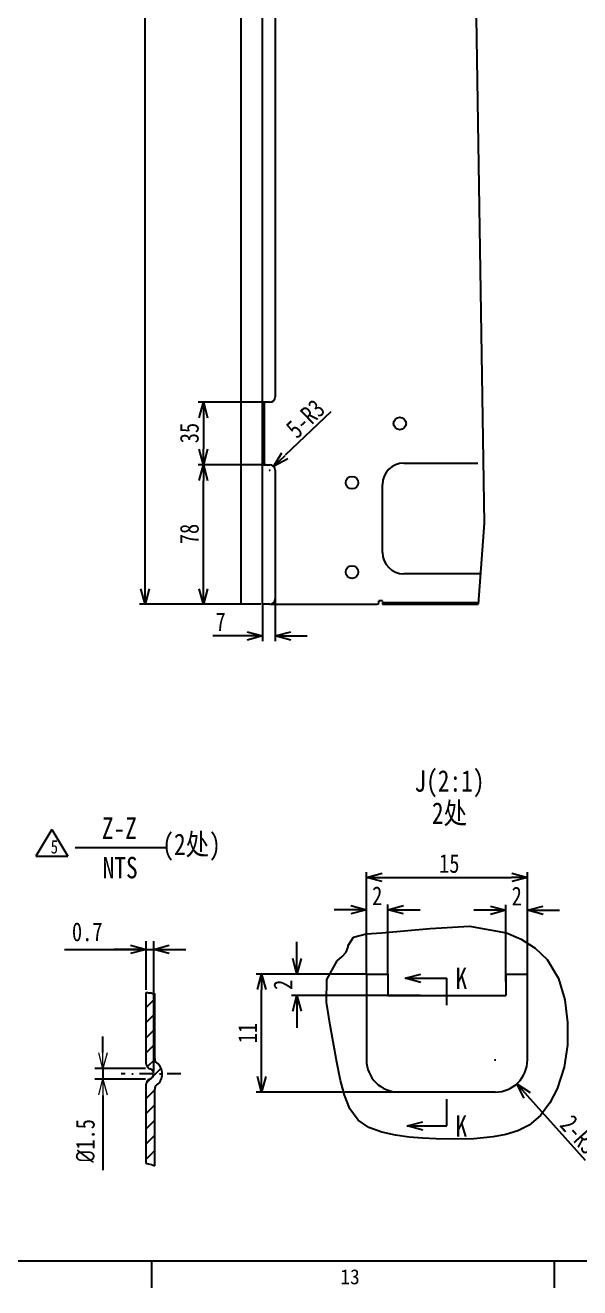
# Model space of a CAD drawing. Header units: millimetres. Extents: x -20 to 1169, y -20 to 821.
# Drawn here: x 850.9 to 954.3, y -5 to 230.4 of the extents above; entities that cross this region are included whole.
import ezdxf

# ---------------------------------------------------------------- set-up
doc = ezdxf.new("R2010")
doc.units = ezdxf.units.MM
doc.header["$LTSCALE"] = 0.2
doc.linetypes.add('DASHDOT', pattern=[25.4, 12.7, -6.35, 0, -6.35])
doc.layers.get('0').update_dxf_attribs({"color": 2})
for name, color, linetype in [('DD0-2', 4, 'Continuous'), ('H7A03854_DXF_TEXT', 7, 'Continuous'), ('H7A03856_DXF_TEXT', 7, 'Continuous'), ('H7A03856A_DXF_CONTINUOUS_LINE', 7, 'Continuous'), ('H7A03856DIM', 7, 'Continuous'), ('H7A03856HATCH', 7, 'Continuous'), ('HHLayerBG', 7, 'Continuous'), ('M1-2', 2, 'Continuous'), ('M42-1', 3, 'Continuous'), ('M42-2', 3, 'Continuous')]:
    doc.layers.add(name, color=color, linetype=linetype)
doc.layers.add('细实线', color=154, linetype='Continuous', lineweight=18)
doc.styles.add('FS2312', font='', dxfattribs={"width": 0.8, "height": 3.5})
doc.styles.add('HANKAKU', font='')
doc.styles.get("Standard").update_dxf_attribs({"font": '', "width": 0.8})
doc.styles.get('FS2312').set_extended_font_data('SimSun')
doc.styles.get('HANKAKU').set_extended_font_data('SimSun')
doc.styles.get('Standard').set_extended_font_data('SimSun')
doc.dimstyles.new('2to1', dxfattribs={"dimtxt": 3.5, "dimasz": 3, "dimexe": 1.5, "dimexo": 0.5, "dimgap": 1.5, "dimtad": 1, "dimtoh": 1, "dimdec": 1, "dimlfac": 0.5, "dimdsep": 46, "dimtxsty": 'FS2312', "dimblk1": 'OPEN', "dimblk2": 'OPEN', "dimsah": 1, "dimcen": 0, "dimclrd": 4, "dimclre": 4, "dimclrt": 4, "dimadec": 0, "dimazin": 0, "dimtfac": 1, "dimtdec": 1, "dimtmove": 1, "dimatfit": 3, "dimldrblk": 'OPEN', "dimfxl": 1, "dimtolj": 1, "dimtzin": 0, "dimarcsym": 0})
doc.dimstyles.new('DIMSTYLE_1', dxfattribs={"dimtxt": 3.5, "dimasz": 3, "dimexe": 1, "dimexo": 0, "dimgap": 0.875, "dimtad": 1, "dimdec": 1, "dimlfac": 3, "dimdsep": 46, "dimtxsty": 'Standard', "dimblk": 'OPEN', "dimblk1": 'OPEN', "dimblk2": 'OPEN', "dimcen": 0.09, "dimadec": 0, "dimazin": 0, "dimtp": 0.1, "dimtm": 0.1, "dimtfac": 1, "dimtdec": 1, "dimtofl": 0, "dimtmove": 0, "dimatfit": 3, "dimldrblk": 'OPEN', "dimfxl": 1, "dimtolj": 1, "dimarcsym": 0})
doc.dimstyles.new('DIMSTYLE_10', dxfattribs={"dimtxt": 3.5, "dimasz": 3, "dimexe": 1, "dimexo": 0, "dimtad": 1, "dimdec": 1, "dimlfac": 3, "dimdsep": 46, "dimtxsty": 'Standard', "dimblk": 'OPEN', "dimblk1": 'OPEN', "dimblk2": 'OPEN', "dimcen": 0.09, "dimadec": 0, "dimazin": 0, "dimtp": 0.1, "dimtm": 0.1, "dimtfac": 1, "dimtdec": 1, "dimtofl": 0, "dimtmove": 0, "dimatfit": 3, "dimldrblk": 'OPEN', "dimfxl": 1, "dimtolj": 1, "dimarcsym": 0})
doc.dimstyles.new('DIMSTYLE_14', dxfattribs={"dimtxt": 3.5, "dimasz": 3, "dimexe": 1, "dimexo": 0, "dimtad": 1, "dimdec": 1, "dimlfac": 0.5, "dimdsep": 46, "dimtxsty": 'Standard', "dimblk": 'OPEN', "dimblk1": 'OPEN', "dimblk2": 'OPEN', "dimcen": 0.09, "dimadec": 0, "dimazin": 0, "dimtp": 0.1, "dimtm": 0.1, "dimtfac": 1, "dimtdec": 1, "dimtofl": 0, "dimtmove": 0, "dimatfit": 3, "dimldrblk": 'OPEN', "dimfxl": 1, "dimtolj": 1, "dimarcsym": 0})
doc.dimstyles.new('DIMSTYLE_16', dxfattribs={"dimtxt": 3.5, "dimasz": 3, "dimexe": 1, "dimexo": 0, "dimgap": 0.875, "dimtad": 1, "dimdec": 12, "dimlfac": 0.5, "dimdsep": 46, "dimtxsty": 'Standard', "dimblk": 'OPEN', "dimblk1": 'OPEN', "dimblk2": 'OPEN', "dimcen": 0.09, "dimadec": 0, "dimazin": 0, "dimtfac": 1, "dimtdec": 12, "dimtofl": 0, "dimtmove": 0, "dimatfit": 3, "dimldrblk": 'OPEN', "dimfxl": 1, "dimtolj": 1, "dimarcsym": 0})
doc.dimstyles.new('DIMSTYLE_8', dxfattribs={"dimtxt": 3.5, "dimasz": 3, "dimexe": 1, "dimexo": 0, "dimgap": 0.875, "dimtad": 1, "dimdec": 1, "dimlfac": 0.5, "dimdsep": 46, "dimtxsty": 'Standard', "dimblk": 'OPEN', "dimblk1": 'OPEN', "dimblk2": 'OPEN', "dimcen": 0.09, "dimadec": 0, "dimazin": 0, "dimtp": 0.1, "dimtm": 0.1, "dimtfac": 1, "dimtdec": 1, "dimtofl": 0, "dimtmove": 0, "dimatfit": 3, "dimldrblk": 'OPEN', "dimfxl": 1, "dimtolj": 1, "dimarcsym": 0})
doc.dimstyles.get("Standard").update_dxf_attribs({"dimtxt": 3.5, "dimasz": 3, "dimexe": 1.5, "dimexo": 0.5, "dimgap": 1.5, "dimtad": 1, "dimdec": 1, "dimdsep": 46, "dimtxsty": 'FS2312', "dimblk1": 'OPEN', "dimblk2": 'OPEN', "dimsah": 1, "dimcen": 0, "dimclrd": 4, "dimclre": 4, "dimclrt": 4, "dimadec": 0, "dimazin": 0, "dimtfac": 1, "dimtdec": 1, "dimtmove": 1, "dimatfit": 3, "dimldrblk": 'OPEN', "dimfxl": 1, "dimtolj": 1, "dimtzin": 0, "dimarcsym": 1})

# ---------------------------------------------------------------- blocks, each defined once
blk = doc.blocks.new('_OPEN')
at = {"color": 0}
for p, q in [((0, 0), (-1, 0)), ((-0.966, 0.259), (0, 0)), ((0, 0), (-0.966, -0.259))]:
    blk.add_line(p, q, dxfattribs=at)
blk = doc.blocks.new('*D201')
at = {"layer": 'Defpoints', "color": 0, "transparency": 16777216}
for p in [(894.98, 53.48), (914.55, 53.48), (920.55, 31.48)]:
    blk.add_point(p, dxfattribs=at)
at = {"layer": 'H7A03856DIM', "color": 0, "lineweight": -2, "transparency": 16777216}
for p, q in [((914.55, 53.48), (893.98, 53.48)), ((894.98, 34.48), (894.98, 50.48)), ((920.55, 31.48), (893.98, 31.48))]:
    blk.add_line(p, q, dxfattribs=at)
at = {"layer": 'H7A03856DIM', "color": 0, "lineweight": -2, "transparency": 16777216, "xscale": 3, "yscale": 3, "zscale": 3}
for p, rotation in [((894.98, 53.48), 90), ((894.98, 31.48), 270)]:
    blk.add_blockref('_OPEN', p, dxfattribs=dict(at, rotation=rotation))
at = {"layer": 'H7A03856DIM', "color": 0, "transparency": 16777216, "insert": (890.61, 42.48), "char_height": 3.5, "attachment_point": 2, "rotation": 90}
blk.add_mtext('\\A1;11', dxfattribs=at)
blk = doc.blocks.new('*D202')
at = {"layer": 'Defpoints', "color": 0, "transparency": 16777216}
for p in [(938.55, 37.48), (942.55, 33.01)]:
    blk.add_point(p, dxfattribs=at)
at = {"layer": 'H7A03856DIM', "color": 0, "lineweight": -2, "transparency": 16777216}
for p, q in [((938.46, 37.48), (938.64, 37.48)), ((938.55, 37.39), (938.55, 37.57)), ((955.36, 18.74), (944.56, 30.78))]:
    blk.add_line(p, q, dxfattribs=at)
at = {"layer": 'H7A03856DIM', "color": 0, "lineweight": -2, "transparency": 16777216, "xscale": 3, "yscale": 3, "zscale": 3, "rotation": 131.8982154716096}
blk.add_blockref('_OPEN', (942.55, 33.01), dxfattribs=at)
at = {"layer": 'H7A03856DIM', "color": 0, "transparency": 16777216, "insert": (952.99, 27.56), "char_height": 3.5, "attachment_point": 1, "rotation": 311.8982}
blk.add_mtext('\\A1;2-R3', dxfattribs=at)
blk = doc.blocks.new('*D203')
at = {"layer": 'Defpoints', "color": 0, "transparency": 16777216}
for p in [(944.55, 71.49), (914.55, 53.48), (944.55, 53.48)]:
    blk.add_point(p, dxfattribs=at)
at = {"layer": 'H7A03856DIM', "color": 0, "lineweight": -2, "transparency": 16777216}
for p, q in [((914.55, 53.48), (914.55, 72.49)), ((917.55, 71.49), (941.55, 71.49)), ((944.55, 53.48), (944.55, 72.49))]:
    blk.add_line(p, q, dxfattribs=at)
at = {"layer": 'H7A03856DIM', "color": 0, "lineweight": -2, "transparency": 16777216, "xscale": 3, "yscale": 3, "zscale": 3, "rotation": 180}
blk.add_blockref('_OPEN', (914.55, 71.49), dxfattribs=at)
at = {"layer": 'H7A03856DIM', "color": 0, "lineweight": -2, "transparency": 16777216, "xscale": 3, "yscale": 3, "zscale": 3}
blk.add_blockref('_OPEN', (944.55, 71.49), dxfattribs=at)
at = {"layer": 'H7A03856DIM', "color": 0, "transparency": 16777216, "insert": (929.98, 75.86), "char_height": 3.5, "attachment_point": 2}
blk.add_mtext('\\A1;15', dxfattribs=at)
blk = doc.blocks.new('*D204')
at = {"layer": 'Defpoints', "color": 0, "transparency": 16777216}
for p in [(914.55, 53.48), (901.59, 49.48), (924.55, 49.48)]:
    blk.add_point(p, dxfattribs=at)
at = {"layer": 'H7A03856DIM', "color": 0, "lineweight": -2, "transparency": 16777216}
for p, q in [((901.59, 56.48), (901.59, 59.48)), ((914.55, 53.48), (900.59, 53.48)), ((924.55, 49.48), (900.59, 49.48)), ((901.59, 46.48), (901.59, 43.48))]:
    blk.add_line(p, q, dxfattribs=at)
at = {"layer": 'H7A03856DIM', "color": 0, "lineweight": -2, "transparency": 16777216, "xscale": 3, "yscale": 3, "zscale": 3}
for p, rotation in [((901.59, 53.48), 270), ((901.59, 49.48), 90)]:
    blk.add_blockref('_OPEN', p, dxfattribs=dict(at, rotation=rotation))
at = {"layer": 'H7A03856DIM', "color": 0, "transparency": 16777216, "insert": (897.22, 51.48), "char_height": 3.5, "attachment_point": 2, "rotation": 90}
blk.add_mtext('\\A1;2', dxfattribs=at)
blk = doc.blocks.new('*D205')
at = {"layer": 'Defpoints', "color": 0, "transparency": 16777216}
for p in [(914.55, 65.46), (914.55, 53.48), (918.55, 53.48)]:
    blk.add_point(p, dxfattribs=at)
at = {"layer": 'H7A03856DIM', "color": 0, "lineweight": -2, "transparency": 16777216}
for p, q in [((914.55, 53.48), (914.55, 66.46)), ((918.55, 53.48), (918.55, 66.46)), ((911.55, 65.46), (908.55, 65.46)), ((921.55, 65.46), (924.55, 65.46))]:
    blk.add_line(p, q, dxfattribs=at)
at = {"layer": 'H7A03856DIM', "color": 0, "lineweight": -2, "transparency": 16777216, "xscale": 3, "yscale": 3, "zscale": 3}
blk.add_blockref('_OPEN', (914.55, 65.46), dxfattribs=at)
at = {"layer": 'H7A03856DIM', "color": 0, "lineweight": -2, "transparency": 16777216, "xscale": 3, "yscale": 3, "zscale": 3, "rotation": 180}
blk.add_blockref('_OPEN', (918.55, 65.46), dxfattribs=at)
at = {"layer": 'H7A03856DIM', "color": 0, "transparency": 16777216, "insert": (916.55, 69.83), "char_height": 3.5, "attachment_point": 2}
blk.add_mtext('\\A1;2', dxfattribs=at)
blk = doc.blocks.new('*D206')
at = {"layer": 'Defpoints', "color": 0, "transparency": 16777216}
for p in [(940.55, 65.39), (940.55, 52.1), (944.55, 53.48)]:
    blk.add_point(p, dxfattribs=at)
at = {"layer": 'H7A03856DIM', "color": 0, "lineweight": -2, "transparency": 16777216}
for p, q in [((940.55, 52.1), (940.55, 66.39)), ((944.55, 53.48), (944.55, 66.39)), ((937.55, 65.39), (934.55, 65.39)), ((947.55, 65.39), (950.55, 65.39))]:
    blk.add_line(p, q, dxfattribs=at)
at = {"layer": 'H7A03856DIM', "color": 0, "lineweight": -2, "transparency": 16777216, "xscale": 3, "yscale": 3, "zscale": 3}
blk.add_blockref('_OPEN', (940.55, 65.39), dxfattribs=at)
at = {"layer": 'H7A03856DIM', "color": 0, "lineweight": -2, "transparency": 16777216, "xscale": 3, "yscale": 3, "zscale": 3, "rotation": 180}
blk.add_blockref('_OPEN', (944.55, 65.39), dxfattribs=at)
at = {"layer": 'H7A03856DIM', "color": 0, "transparency": 16777216, "insert": (942.55, 69.77), "char_height": 3.5, "attachment_point": 2}
blk.add_mtext('\\A1;2', dxfattribs=at)
blk = doc.blocks.new('*D210')
at = {"layer": 'Defpoints', "color": 0, "transparency": 16777216}
for p in [(895.19, 122.43), (897.52, 123.43), (895.19, 116.54)]:
    blk.add_point(p, dxfattribs=at)
at = {"layer": 'H7A03856DIM', "color": 0, "lineweight": -2, "transparency": 16777216}
for p, q in [((895.19, 122.43), (895.19, 115.54)), ((897.52, 123.43), (897.52, 115.54)), ((892.19, 116.54), (885.93, 116.54)), ((900.52, 116.54), (903.52, 116.54))]:
    blk.add_line(p, q, dxfattribs=at)
at = {"layer": 'H7A03856DIM', "color": 0, "lineweight": -2, "transparency": 16777216, "xscale": 3, "yscale": 3, "zscale": 3}
blk.add_blockref('_OPEN', (895.19, 116.54), dxfattribs=at)
at = {"layer": 'H7A03856DIM', "color": 0, "lineweight": -2, "transparency": 16777216, "xscale": 3, "yscale": 3, "zscale": 3, "rotation": 180}
blk.add_blockref('_OPEN', (897.52, 116.54), dxfattribs=at)
at = {"layer": 'H7A03856DIM', "color": 0, "transparency": 16777216, "insert": (888.31, 120.92), "char_height": 3.5, "attachment_point": 3}
blk.add_mtext('\\A1;7', dxfattribs=at)
blk = doc.blocks.new('*D211')
at = {"layer": 'Defpoints', "color": 0, "transparency": 16777216}
for p in [(884.15, 148.43), (895.52, 148.43), (891.85, 122.43)]:
    blk.add_point(p, dxfattribs=at)
at = {"layer": 'H7A03856DIM', "color": 0, "lineweight": -2, "transparency": 16777216}
for p, q in [((895.52, 148.43), (883.15, 148.43)), ((884.15, 125.43), (884.15, 145.43)), ((891.85, 122.43), (883.15, 122.43))]:
    blk.add_line(p, q, dxfattribs=at)
at = {"layer": 'H7A03856DIM', "color": 0, "lineweight": -2, "transparency": 16777216, "xscale": 3, "yscale": 3, "zscale": 3}
for p, rotation in [((884.15, 148.43), 90), ((884.15, 122.43), 270)]:
    blk.add_blockref('_OPEN', p, dxfattribs=dict(at, rotation=rotation))
at = {"layer": 'H7A03856DIM', "color": 0, "transparency": 16777216, "insert": (879.77, 135.52), "char_height": 3.5, "attachment_point": 2, "rotation": 90}
blk.add_mtext('\\A1;78', dxfattribs=at)
blk = doc.blocks.new('*D212')
at = {"layer": 'Defpoints', "color": 0, "transparency": 16777216}
for p in [(895.85, 160.09), (884.15, 148.43), (895.85, 148.43)]:
    blk.add_point(p, dxfattribs=at)
at = {"layer": 'H7A03856DIM', "color": 0, "lineweight": -2, "transparency": 16777216}
for p, q in [((895.85, 160.09), (883.15, 160.09)), ((884.15, 157.09), (884.15, 151.43)), ((895.85, 148.43), (883.15, 148.43))]:
    blk.add_line(p, q, dxfattribs=at)
at = {"layer": 'H7A03856DIM', "color": 0, "lineweight": -2, "transparency": 16777216, "xscale": 3, "yscale": 3, "zscale": 3}
for p, rotation in [((884.15, 160.09), 90), ((884.15, 148.43), 270)]:
    blk.add_blockref('_OPEN', p, dxfattribs=dict(at, rotation=rotation))
at = {"layer": 'H7A03856DIM', "color": 0, "transparency": 16777216, "insert": (879.77, 154.35), "char_height": 3.5, "attachment_point": 2, "rotation": 90}
blk.add_mtext('\\A1;35', dxfattribs=at)
blk = doc.blocks.new('*D214')
at = {"layer": 'Defpoints', "color": 0, "transparency": 16777216}
for p in [(873.27, 364.89), (895.85, 364.89), (891.85, 122.43)]:
    blk.add_point(p, dxfattribs=at)
at = {"layer": 'H7A03856DIM', "color": 0, "lineweight": -2, "transparency": 16777216}
for p, q in [((895.85, 364.89), (872.27, 364.89)), ((873.27, 125.43), (873.27, 361.89)), ((891.85, 122.43), (872.27, 122.43))]:
    blk.add_line(p, q, dxfattribs=at)
at = {"layer": 'H7A03856DIM', "color": 0, "lineweight": -2, "transparency": 16777216, "xscale": 3, "yscale": 3, "zscale": 3}
for p, rotation in [((873.27, 364.89), 90), ((873.27, 122.43), 270)]:
    blk.add_blockref('_OPEN', p, dxfattribs=dict(at, rotation=rotation))
at = {"layer": 'H7A03856DIM', "color": 0, "transparency": 16777216, "insert": (868.89, 243.75), "char_height": 3.5, "attachment_point": 2, "rotation": 90}
blk.add_mtext('\\A1;727.4', dxfattribs=at)
blk = doc.blocks.new('*D216')
at = {"layer": 'Defpoints', "color": 0, "transparency": 16777216}
for p in [(896.52, 147.43), (897.24, 148.12)]:
    blk.add_point(p, dxfattribs=at)
at = {"layer": 'H7A03856DIM', "color": 0, "lineweight": -2, "transparency": 16777216}
for p, q in [((907.88, 158.31), (899.41, 150.2)), ((896.43, 147.43), (896.61, 147.43)), ((896.52, 147.34), (896.52, 147.52))]:
    blk.add_line(p, q, dxfattribs=at)
at = {"layer": 'H7A03856DIM', "color": 0, "lineweight": -2, "transparency": 16777216, "xscale": 3, "yscale": 3, "zscale": 3, "rotation": 223.7778179915247}
blk.add_blockref('_OPEN', (897.24, 148.12), dxfattribs=at)
at = {"layer": 'H7A03856DIM', "color": 0, "transparency": 16777216, "insert": (899.17, 155.68), "char_height": 3.5, "attachment_point": 1, "rotation": 43.7778}
blk.add_mtext('\\A1;5-R3', dxfattribs=at)
blk = doc.blocks.new('*D354')
at = {"layer": 'Defpoints', "color": 0, "transparency": 16777216}
for p in [(873.88, 35.87), (865.41, 33.87), (873.88, 33.87)]:
    blk.add_point(p, dxfattribs=at)
at = {"layer": '细实线', "color": 4, "lineweight": -2, "transparency": 16777216}
for p, q in [((865.41, 38.87), (865.41, 41.87)), ((873.38, 35.87), (863.91, 35.87)), ((865.41, 35.87), (865.41, 33.87)), ((873.38, 33.87), (863.91, 33.87)), ((865.41, 30.87), (865.41, 16.9))]:
    blk.add_line(p, q, dxfattribs=at)
at = {"layer": '细实线', "color": 4, "lineweight": -2, "transparency": 16777216, "xscale": 3, "yscale": 3, "zscale": 3}
for p, rotation in [((865.41, 35.87), 270), ((865.41, 33.87), 90)]:
    blk.add_blockref('_OPEN', p, dxfattribs=dict(at, rotation=rotation))
at = {"layer": '细实线', "color": 4, "transparency": 16777216, "insert": (862.16, 22.38), "char_height": 3.5, "attachment_point": 5, "rotation": 90, "style": 'FS2312'}
blk.add_mtext('\\A1;{\\fISOCPEUR|b0|i0|c0|p34;%%C}1.5', dxfattribs=at)
blk = doc.blocks.new('*D341')
at = {"layer": 'DD0-2', "color": 4, "lineweight": -2, "transparency": 16777216}
for p, q in [((873.48, 50.53), (873.48, 59.59)), ((874.88, 35.37), (874.88, 59.59)), ((858.23, 58.09), (873.48, 58.09)), ((870.48, 58.09), (867.48, 58.09)), ((873.48, 58.09), (874.88, 58.09)), ((873.48, 58.09), (874.88, 58.09)), ((877.88, 58.09), (880.88, 58.09))]:
    blk.add_line(p, q, dxfattribs=at)
at = {"layer": 'Defpoints', "color": 0, "transparency": 16777216}
for p in [(874.88, 58.09), (873.48, 50.03), (874.88, 34.87)]:
    blk.add_point(p, dxfattribs=at)
at = {"layer": 'DD0-2', "color": 4, "lineweight": -2, "transparency": 16777216, "xscale": 3, "yscale": 3, "zscale": 3}
blk.add_blockref('_OPEN', (873.48, 58.09), dxfattribs=at)
at = {"layer": 'DD0-2', "color": 4, "lineweight": -2, "transparency": 16777216, "xscale": 3, "yscale": 3, "zscale": 3, "rotation": 180}
blk.add_blockref('_OPEN', (874.88, 58.09), dxfattribs=at)
at = {"layer": 'DD0-2', "color": 4, "transparency": 16777216, "insert": (862.5, 61.34), "char_height": 3.5, "attachment_point": 5, "style": 'FS2312'}
blk.add_mtext('\\A1;0.7', dxfattribs=at)
blk = doc.blocks.new('HATCHING_BL14', base_point=(1034.96, 314.61))
at = {"layer": 'H7A03856HATCH', "color": 2}
for p, q in [((1036.45, 323.37), (1036.45, 328.37)), ((1036.45, 300.84), (1036.45, 305.84))]:
    blk.add_line(p, q, dxfattribs=at)
at = {"layer": 'H7A03856HATCH', "color": 2, "char_height": 4, "width": 3.2, "attachment_point": 1, "line_spacing_factor": 0.9}
for insert in [(1038.05, 330.37), (1038.05, 302.84)]:
    blk.add_mtext('K', dxfattribs=dict(at, insert=insert))
at = {"layer": 'H7A03856HATCH', "color": 2}
for points in [[(1028.67, 328.37), (1036.45, 328.37)], [(1029.03, 300.84), (1036.45, 300.84)]]:
    blk.add_leader(points, dimstyle='Standard', override={"dimtad": 0}, dxfattribs=at)

msp = doc.modelspace()

# ---------------------------------------------------------------- linework, layer by layer
at = {"color": 4}
for p, q in [((929.82045, 555.54557), (936.51009, 137.578)), ((936.51009, 137.578), (935.37293, 122.42816)), ((917.43147, 61.17604), (926.42646, 61.9631)), ((926.42646, 61.9631), (933.7757, 62.40829)), ((933.7757, 62.40829), (940.63641, 61.17604)), ((911.14228, 58.79048), (912.12464, 60.35971)), ((912.12464, 60.35971), (914.49094, 60.98339)), ((914.49094, 60.98339), (917.43147, 61.17604)), ((940.63641, 61.17604), (943.38787, 59.962)), ((943.38787, 59.962), (945.99894, 58.2961)), ((909.08203, 55.97119), (909.99007, 56.76625)), ((909.99007, 56.76625), (910.78437, 57.59248)), ((910.78437, 57.59248), (911.14228, 58.57361)), ((911.14245, 58.71851), (911.14228, 58.79048)), ((911.14228, 58.57361), (911.14307, 58.64592)), ((911.14307, 58.64592), (911.14245, 58.71851)), ((945.99894, 58.2961), (948.22681, 56.18806)), ((907.18076, 52.45429), (909.08203, 55.97119)), ((948.22681, 56.18806), (950.33977, 52.68735)), ((907.07502, 48.25827), (907.18076, 52.45429)), ((950.33977, 52.68735), (951.52929, 48.68585)), ((907.78082, 43.93498), (907.07502, 48.25827)), ((951.52929, 48.68585), (952.02201, 44.47716)), ((909.02687, 37.05072), (907.78082, 43.93498)), ((952.02201, 44.47716), (951.98643, 40.24079)), ((951.98643, 40.24079), (951.3681, 36.11364)), ((909.73263, 33.63373), (909.02687, 37.05072)), ((951.3681, 36.11364), (950.07019, 32.11565)), ((910.43194, 30.92556), (909.73263, 33.63373)), ((911.44998, 28.37196), (910.43194, 30.92556)), ((950.07019, 32.11565), (948.73683, 29.49069)), ((912.98566, 26.26019), (911.44998, 28.37196)), ((948.73683, 29.49069), (947.01086, 27.14417)), ((914.98638, 24.88268), (912.98566, 26.26019)), ((947.01086, 27.14417), (944.86534, 25.28429)), ((917.37625, 23.99094), (914.98638, 24.88268)), ((919.92546, 23.4409), (917.37625, 23.99094)), ((940.51123, 23.54113), (938.14242, 23.1156)), ((942.78706, 24.22948), (940.51123, 23.54113)), ((944.86534, 25.28429), (942.78706, 24.22948)), ((922.48959, 23.09874), (919.92546, 23.4409)), ((925.00998, 22.90166), (922.48959, 23.09874)), ((927.51586, 22.7903), (925.00998, 22.90166)), ((931.03053, 22.70996), (927.51586, 22.7903)), ((934.57299, 22.78404), (931.03053, 22.70996)), ((938.14242, 23.1156), (934.57299, 22.78404))]:
    msp.add_line(p, q, dxfattribs=at)
at = {"color": 114}
msp.add_line((0, 0), (1149, 0), dxfattribs=at)
at = {"color": 2}
for p, q in [((874.5, 0), (874.5, -5)), ((949.5, 0), (949.5, -5))]:
    msp.add_line(p, q, dxfattribs=at)
at = {"layer": 'DD0-2', "color": 4, "ltscale": 3}
msp.add_line((860.23491, 77.07322), (877.10969, 77.07322), dxfattribs=at)
at = {"layer": 'H7A03856A_DXF_CONTINUOUS_LINE', "color": 2}
for p, q in [((891.18645, 122.42816), (891.18645, 695.76149)), ((895.18645, 122.42816), (895.18645, 585.31394)), ((897.51978, 363.89482), (897.51978, 161.09482)), ((896.51978, 160.09482), (895.18645, 160.09482)), ((895.51978, 148.42816), (895.51978, 160.09482)), ((895.18645, 148.42816), (896.51978, 148.42816)), ((921.51978, 148.76149), (935.3202, 148.76149)), ((897.51978, 147.42816), (897.51978, 123.42816)), ((917.51978, 132.09482), (917.51978, 144.76149)), ((935.79827, 128.09482), (921.51978, 128.09482)), ((894.85311, 122.42816), (891.18645, 122.42816)), ((896.51978, 122.42816), (895.18645, 122.42816)), ((896.51978, 122.42816), (916.51978, 122.42816)), ((917.51978, 123.09482), (916.85311, 123.09482)), ((916.85311, 122.76149), (916.85311, 123.09482)), ((917.51978, 122.94961), (917.51978, 123.09482)), ((917.51978, 122.76149), (935.39795, 122.76149)), ((917.51978, 122.76149), (917.51978, 122.42816)), ((917.51978, 122.42816), (935.37293, 122.42816)), ((914.54561, 53.4797), (914.54561, 37.4797)), ((914.54561, 53.4797), (918.54561, 53.4797)), ((918.54561, 53.4797), (918.54561, 49.4797)), ((940.54561, 53.4797), (940.54561, 49.4797)), ((940.54561, 53.4797), (944.54561, 53.4797)), ((944.54561, 37.4797), (944.54561, 53.4797)), ((918.54561, 49.4797), (940.54561, 49.4797)), ((938.54561, 31.4797), (920.54561, 31.4797))]:
    msp.add_line(p, q, dxfattribs=at)
for centre in [(920.75311, 156.12816), (911.85311, 145.09482), (911.85311, 128.42816)]:
    msp.add_circle(centre, 1.16667, dxfattribs=at)
for centre, radius, start, end in [((896.51978, 161.09482), 1, 270, 0), ((896.51978, 147.42816), 1, 0, 90), ((921.51978, 144.76149), 4, 90, 180), ((921.51978, 132.09482), 4, 180, 270), ((896.51978, 123.42816), 1, 270, 0), ((916.51978, 122.76149), 0.33333, 270, 0), ((920.54561, 37.4797), 6, 180, 270), ((938.54561, 37.4797), 6, 270, 0)]:
    msp.add_arc(centre, radius, start, end, dxfattribs=at)
at = {"layer": 'HHLayerBG', "color": 154, "linetype": 'Continuous', "ltscale": 0.1}
for p, q in [((855.88998, 80.45965), (852.88998, 75.45965)), ((855.88998, 80.45965), (858.88998, 75.45965)), ((852.88998, 75.45965), (858.88998, 75.45965))]:
    msp.add_line(p, q, dxfattribs=at)
at = {"layer": 'M1-2', "color": 4}
msp.add_line((873.4832, 58.09377), (874.8832, 58.09377), dxfattribs=at)
at = {"layer": 'M42-1', "color": 4}
for p, q in [((875.0832, 48.87377), (873.4832, 47.27377)), ((875.0832, 46.04477), (873.4832, 44.44477)), ((875.0832, 43.21677), (873.4832, 41.61677)), ((875.0832, 40.38777), (873.4832, 38.78777)), ((875.0942, 37.57077), (873.6892, 36.16577)), ((876.2632, 35.91177), (874.7852, 34.43277)), ((874.3152, 33.96377), (873.5022, 33.14977)), ((875.0832, 31.90277), (873.4832, 30.30277)), ((875.0832, 29.07477), (873.4832, 27.47477)), ((875.0832, 26.24577), (873.4832, 24.64577)), ((875.0832, 23.41777), (873.4832, 21.81777)), ((875.0832, 20.58977), (873.4832, 18.98977))]:
    msp.add_line(p, q, dxfattribs=at)
at = {"layer": 'M42-1', "color": 4, "linetype": 'DASHDOT'}
msp.add_line((879.9304, 34.86577), (868.7992, 34.86577), dxfattribs=at)
at = {"layer": 'M42-1', "color": 154}
for points in [[(873.4832, 50.03377), (873.7862, 50.02977), (874.0872, 50.00777), (874.3842, 49.95777), (874.6232, 49.91777), (874.8592, 49.85977), (875.0832, 49.80277)], [(873.4832, 18.13677), (873.6192, 18.14177), (873.7592, 18.13477), (873.9052, 18.11377), (874.2842, 18.05977), (874.6972, 17.91377), (875.0832, 17.76077)]]:
    msp.add_open_spline(points, degree=3, knots=[0, 0, 0, 0, 1, 1, 1, 2, 2, 2, 2], dxfattribs=at)
at = {"layer": 'M42-2', "color": 2}
for p, q in [((873.4832, 36.77277), (873.4832, 50.03377)), ((875.0832, 37.71477), (875.0832, 49.80277)), ((873.4832, 18.13677), (873.4832, 32.95777)), ((875.0832, 17.76077), (875.0832, 32.01577))]:
    msp.add_line(p, q, dxfattribs=at)
for centre, radius, start, end in [((876.0832, 37.71477), 1, 180, 232.33), ((874.4832, 36.77277), 1, 180, 252.542), ((873.8832, 34.86577), 1, 0, 72.542), ((873.8832, 34.86577), 2.6, 307.67, 52.33), ((874.4832, 32.95777), 1, 107.458, 180), ((873.8832, 34.86577), 1, 287.458, 0), ((876.0832, 32.01577), 1, 127.67, 180)]:
    msp.add_arc(centre, radius, start, end, dxfattribs=at)
at = {"layer": '细实线'}
for p, q in [((873.8832, 35.86577), (873.6481, 36.22267)), ((873.8832, 35.86577), (874.18319, 35.81883)), ((873.8832, 33.86577), (873.6481, 33.50887)), ((873.8832, 33.86577), (874.18319, 33.91271))]:
    msp.add_line(p, q, dxfattribs=at)

# ---------------------------------------------------------------- block references
msp.add_blockref('HATCHING_BL14', (928.05148, 38.94068))

# ---------------------------------------------------------------- texts
at = {"color": 154, "insert": (909.665, -4.4), "char_height": 2.8, "attachment_point": 7, "style": 'HANKAKU'}
msp.add_mtext('{\\W0.95;13}', dxfattribs=at)
at = {"layer": 'H7A03854_DXF_TEXT', "color": 4, "char_height": 4, "width": 38.4, "attachment_point": 2, "line_spacing_factor": 0.9}
for s, insert in [('Z-Z', (868.49221, 82.68947)), ('  (2处)', (879.75941, 79.67746)), ('NTS', (868.64046, 75.33227))]:
    msp.add_mtext(s, dxfattribs=dict(at, insert=insert))
at = {"layer": 'H7A03856_DXF_TEXT', "color": 4, "insert": (930.0158, 91.49408), "char_height": 4, "width": 38.4, "attachment_point": 2, "line_spacing_factor": 0.9}
msp.add_mtext('J(2:1)\\P2处', dxfattribs=at)
at = {"layer": 'HHLayerBG', "color": 2, "insert": (855.68998, 78.45965), "char_height": 2.5, "width": 4.2, "attachment_point": 1, "style": 'FS2312'}
msp.add_mtext('\\fSimSun;5', dxfattribs=at)

# ---------------------------------------------------------------- dimensions: what is measured, and where the dimension line sits
at = {"layer": 'DD0-2', "color": 4}
dim = msp.add_linear_dim(base=(874.8832, 58.09377), p1=(873.4832, 50.03377), p2=(874.8832, 34.86577), text='0.7', dimstyle='2to1', dxfattribs=at)
dim.commit()
dim.dimension.update_dxf_attribs({"geometry": '*D341', "text_midpoint": (862.50264, 58.09377), "dimtype": 160})
at = {"layer": 'H7A03856DIM', "color": 4}
for base, p1, p2, angle, dimstyle, picture, middle in [((873.2698, 364.89482), (891.85311, 122.42816), (895.85311, 364.89482), 90, 'DIMSTYLE_1', '*D214', (873.2698, 243.74899)), ((884.14583, 148.42816), (895.85311, 160.09482), (895.85311, 148.42816), 270, 'DIMSTYLE_1', '*D212', (884.14583, 154.349)), ((884.14583, 148.42816), (891.85311, 122.42816), (895.51978, 148.42816), 90, 'DIMSTYLE_1', '*D211', (884.14583, 135.51567)), ((895.18645, 116.54033), (897.51978, 123.42816), (895.18645, 122.42816), 180, 'DIMSTYLE_1', '*D210', (887.557, 116.54033)), ((914.54561, 65.45572), (918.54561, 53.4797), (914.54561, 53.4797), 180, 'DIMSTYLE_8', '*D205', (916.54561, 65.45572)), ((901.59144, 49.4797), (914.54561, 53.4797), (924.54561, 49.4797), 270, 'DIMSTYLE_8', '*D204', (901.59144, 51.4797)), ((894.98448, 53.4797), (920.54561, 31.4797), (914.54561, 53.4797), 90, 'DIMSTYLE_8', '*D201', (894.98448, 42.47967))]:
    dim = msp.add_linear_dim(base=base, p1=p1, p2=p2, angle=angle, dimstyle=dimstyle, dxfattribs=at)
    dim.commit()
    dim.dimension.update_dxf_attribs({"geometry": picture, "text_midpoint": middle, "dimtype": 160})
dim = msp.add_radius_dim(center=(896.51978, 147.42816), mpoint=(897.24181, 148.12002), text='5-R<>', dimstyle='DIMSTYLE_10', override={"dimpost": '<>'}, dxfattribs=at)
dim.commit()
dim.dimension.update_dxf_attribs({"geometry": '*D216', "text_midpoint": (903.08326, 157.00677)})
dim = msp.add_linear_dim(base=(944.54561, 71.488), p1=(914.54561, 53.4797), p2=(944.54561, 53.4797), dimstyle='DIMSTYLE_8', dxfattribs=at)
dim.commit()
dim.dimension.update_dxf_attribs({"geometry": '*D203', "text_midpoint": (929.98313, 71.488), "dimtype": 160})
dim = msp.add_linear_dim(base=(940.54561, 65.39096), p1=(944.54561, 53.4797), p2=(940.54561, 52.10487), angle=180, text='2', dimstyle='DIMSTYLE_16', override={"dimpost": ''}, dxfattribs=at)
dim.commit()
dim.dimension.update_dxf_attribs({"geometry": '*D206', "text_midpoint": (942.54561, 65.39096), "dimtype": 160})
dim = msp.add_radius_dim(center=(938.54561, 37.4797), mpoint=(942.55247, 33.01371), text='2-R<>', dimstyle='DIMSTYLE_14', override={"dimpost": '<>'}, dxfattribs=at)
dim.commit()
dim.dimension.update_dxf_attribs({"geometry": '*D202', "text_midpoint": (952.43022, 22.00409), "dimtype": 164})
at = {"layer": '细实线'}
dim = msp.add_linear_dim(base=(865.41101, 33.86577), p1=(873.8832, 35.86577), p2=(873.8832, 33.86577), angle=90, text='{\\fISOCPEUR|b0|i0|c0|p34;%%C}1.5', dimstyle='2to1', override={"dimtoh": 0, "dimtofl": 1, "dimtmove": 0}, dxfattribs=at)
dim.commit()
dim.dimension.update_dxf_attribs({"geometry": '*D354', "text_midpoint": (862.16101, 22.38355)})

doc.saveas('drawing.dxf')
